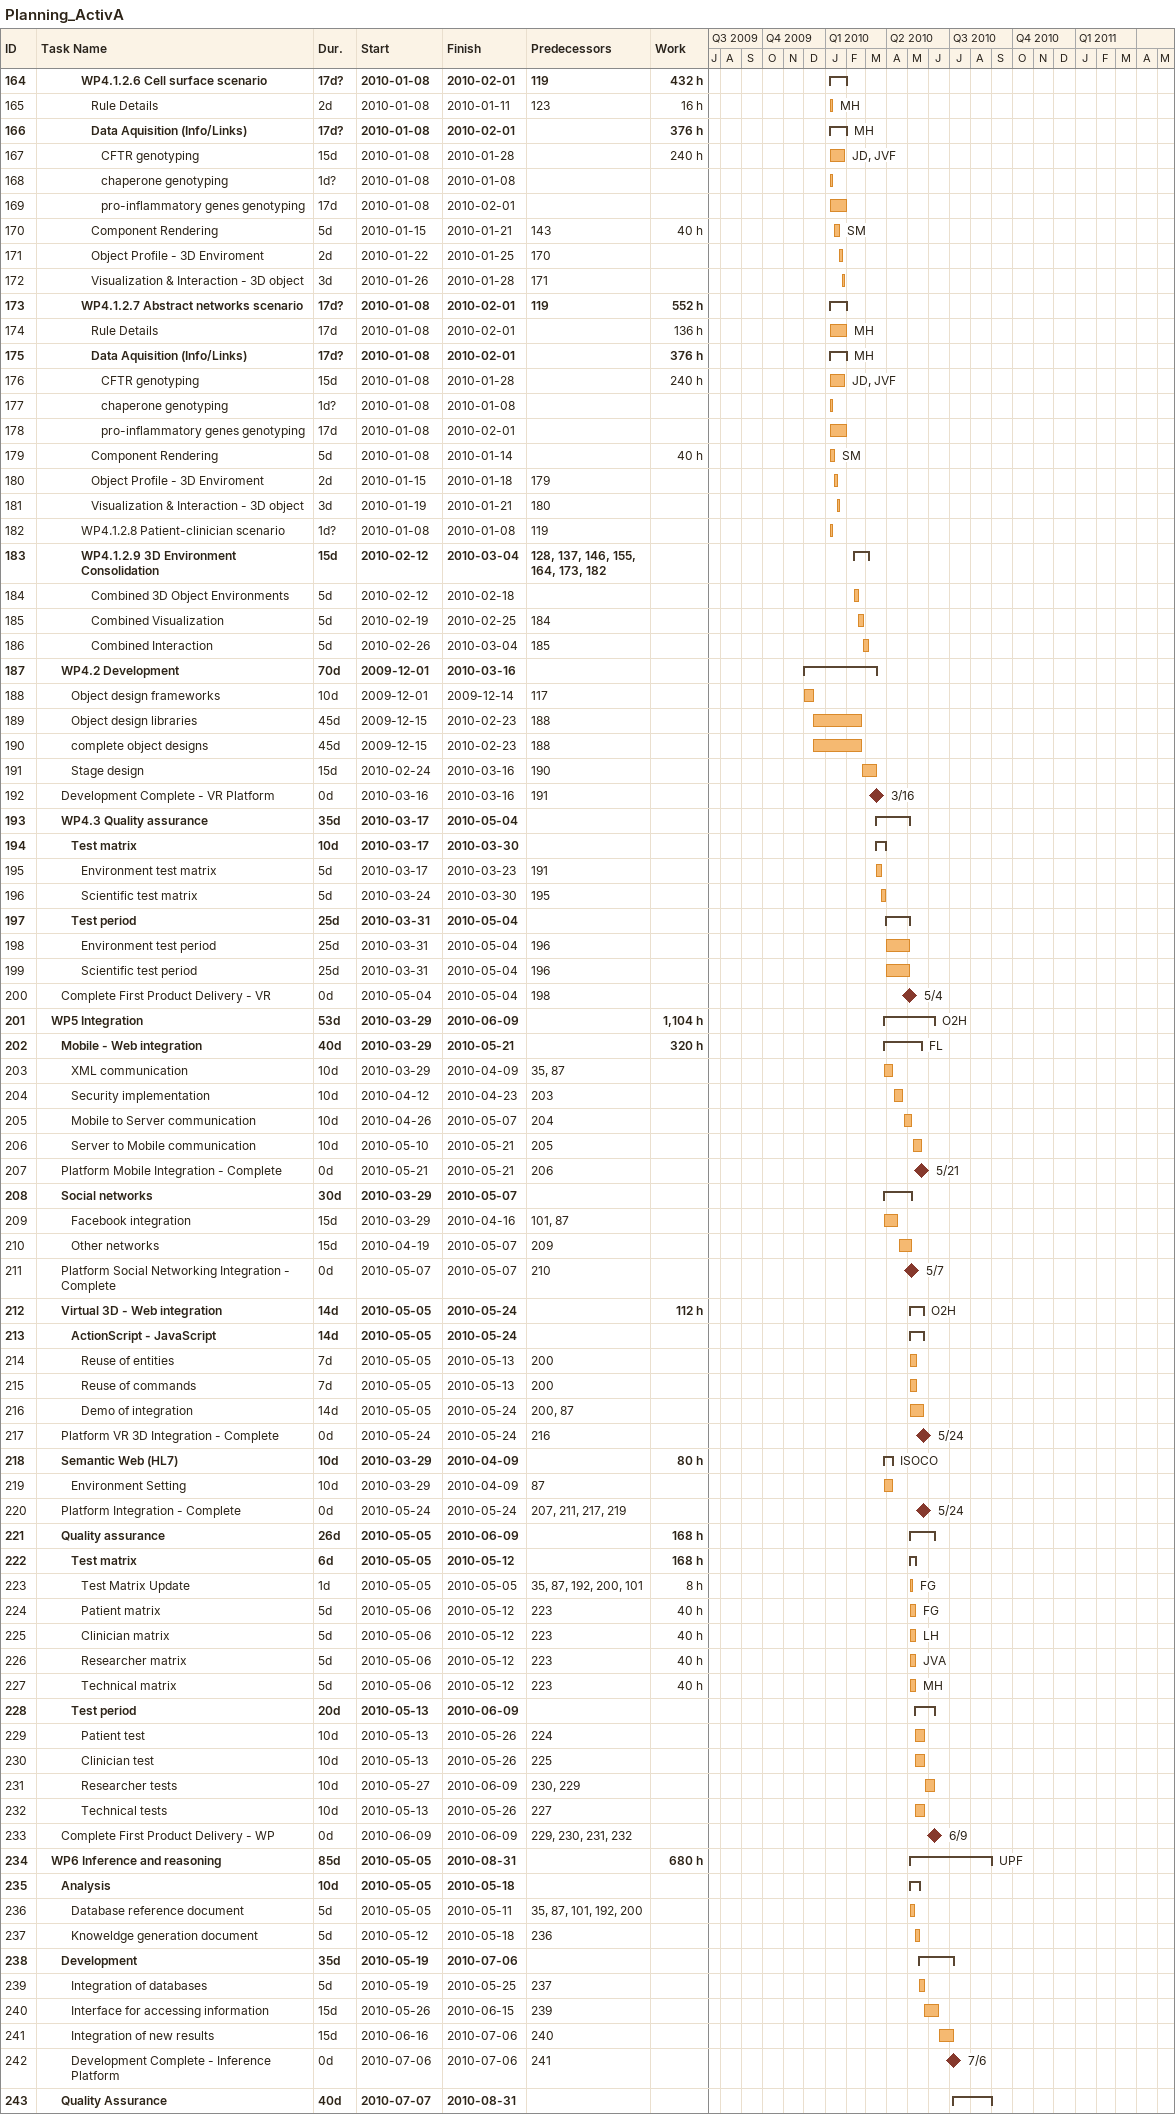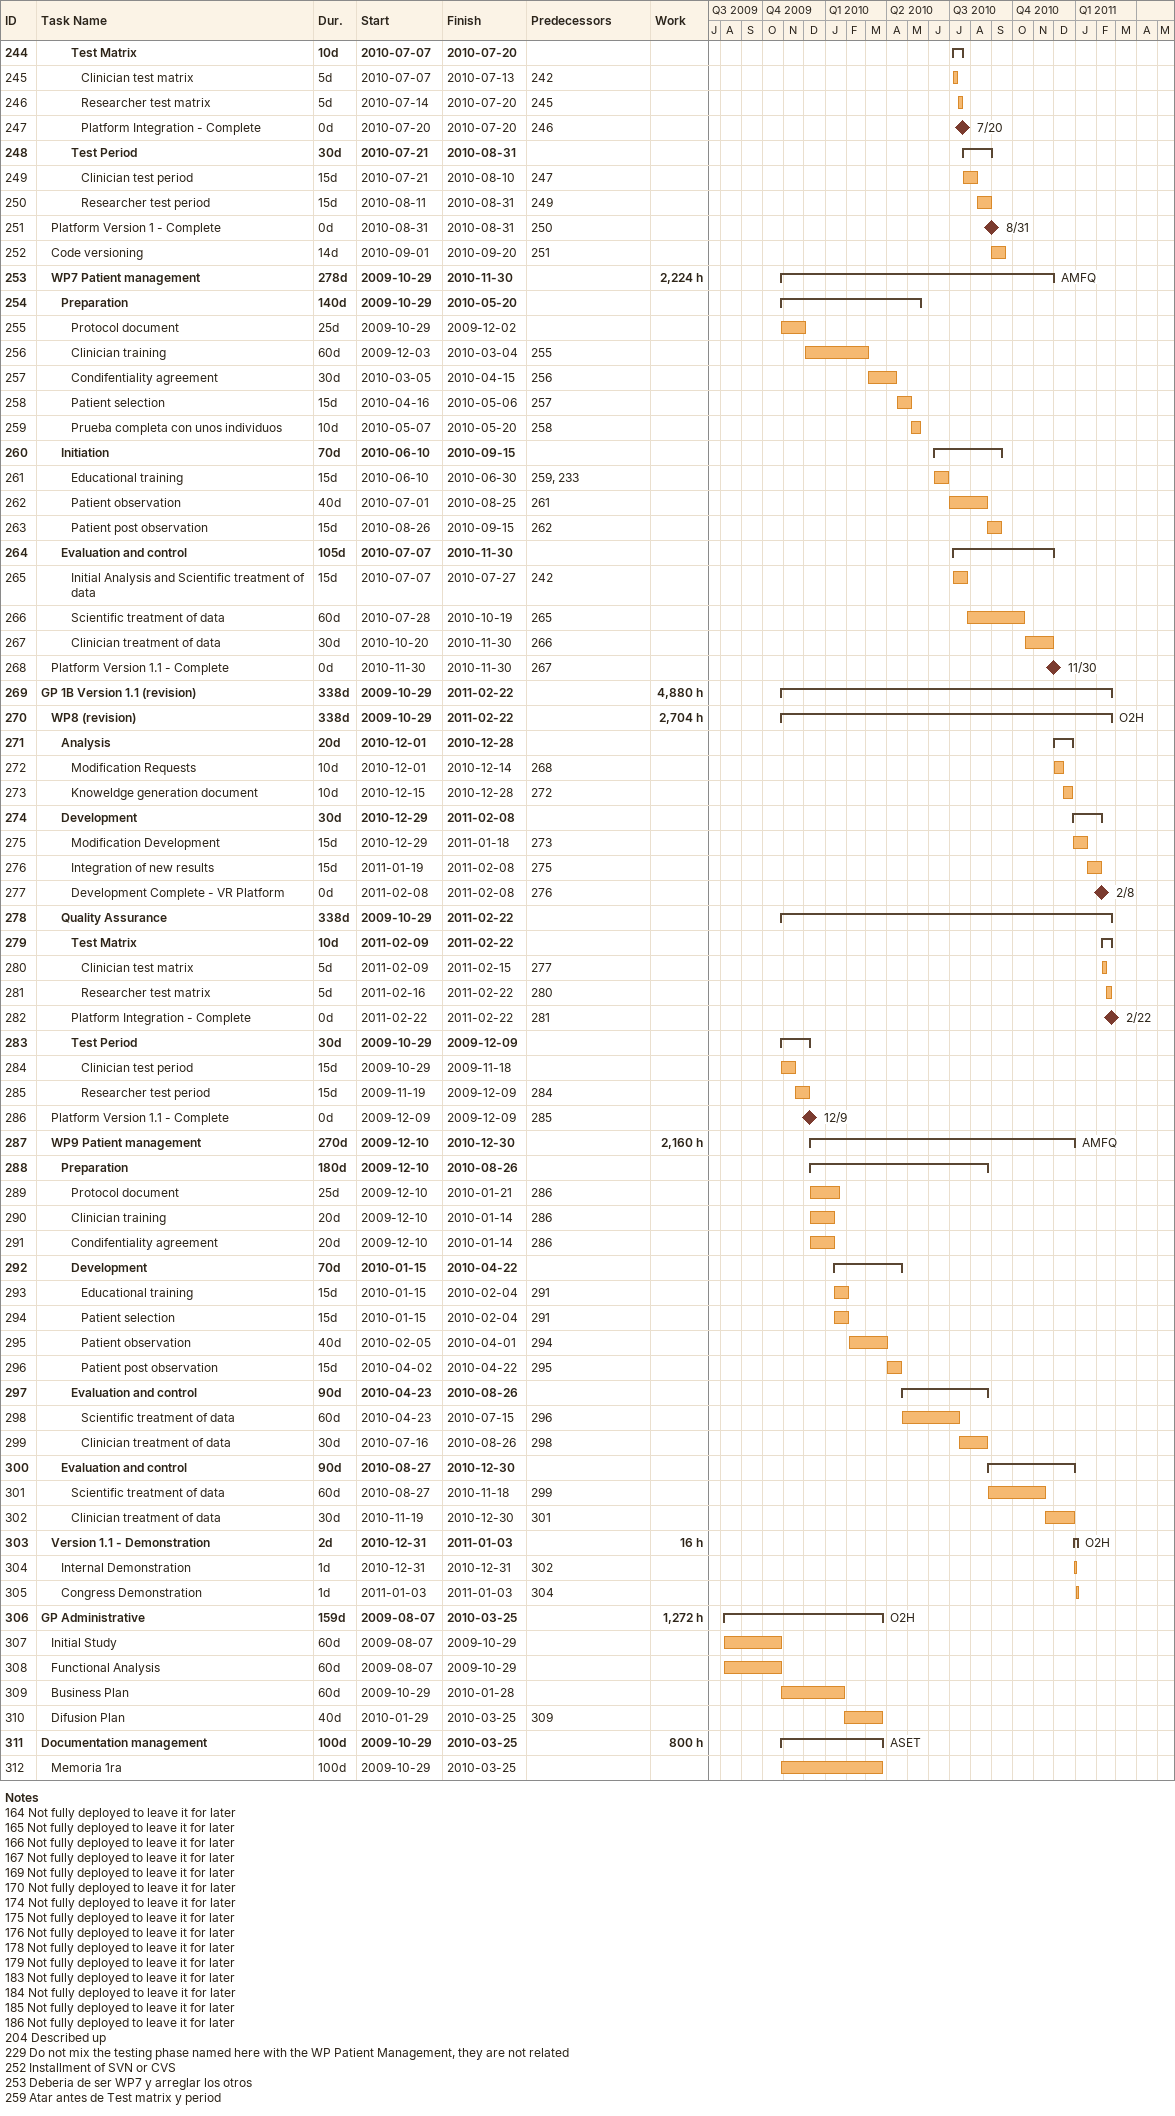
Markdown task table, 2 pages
Planning_ActivA

| ID | Level | Task | Duration | Start | Finish | Predecessors | Resources | Work (h) |
|---|---|---|---|---|---|---|---|---|
| 164 | 5 | **WP4.1.2.6 Cell surface scenario** | 17d? | 2010-01-08 | 2010-02-01 | 119 |  | 432 |
| 165 | 6 | Rule Details | 2d | 2010-01-08 | 2010-01-11 | 123 | MH | 16 |
| 166 | 6 | **Data Aquisition (Info/Links)** | 17d? | 2010-01-08 | 2010-02-01 |  | MH | 376 |
| 167 | 7 | CFTR genotyping | 15d | 2010-01-08 | 2010-01-28 |  | JD, JVF | 240 |
| 168 | 7 | chaperone genotyping | 1d? | 2010-01-08 | 2010-01-08 |  |  |  |
| 169 | 7 | pro-inflammatory genes genotyping | 17d | 2010-01-08 | 2010-02-01 |  |  |  |
| 170 | 6 | Component Rendering | 5d | 2010-01-15 | 2010-01-21 | 143 | SM | 40 |
| 171 | 6 | Object Profile - 3D Enviroment | 2d | 2010-01-22 | 2010-01-25 | 170 |  |  |
| 172 | 6 | Visualization & Interaction - 3D object | 3d | 2010-01-26 | 2010-01-28 | 171 |  |  |
| 173 | 5 | **WP4.1.2.7 Abstract networks scenario** | 17d? | 2010-01-08 | 2010-02-01 | 119 |  | 552 |
| 174 | 6 | Rule Details | 17d | 2010-01-08 | 2010-02-01 |  | MH | 136 |
| 175 | 6 | **Data Aquisition (Info/Links)** | 17d? | 2010-01-08 | 2010-02-01 |  | MH | 376 |
| 176 | 7 | CFTR genotyping | 15d | 2010-01-08 | 2010-01-28 |  | JD, JVF | 240 |
| 177 | 7 | chaperone genotyping | 1d? | 2010-01-08 | 2010-01-08 |  |  |  |
| 178 | 7 | pro-inflammatory genes genotyping | 17d | 2010-01-08 | 2010-02-01 |  |  |  |
| 179 | 6 | Component Rendering | 5d | 2010-01-08 | 2010-01-14 |  | SM | 40 |
| 180 | 6 | Object Profile - 3D Enviroment | 2d | 2010-01-15 | 2010-01-18 | 179 |  |  |
| 181 | 6 | Visualization & Interaction - 3D object | 3d | 2010-01-19 | 2010-01-21 | 180 |  |  |
| 182 | 5 | WP4.1.2.8 Patient-clinician scenario | 1d? | 2010-01-08 | 2010-01-08 | 119 |  |  |
| 183 | 5 | **WP4.1.2.9 3D Environment Consolidation** | 15d | 2010-02-12 | 2010-03-04 | 128, 137, 146, 155, 164, 173, 182 |  |  |
| 184 | 6 | Combined 3D Object Environments | 5d | 2010-02-12 | 2010-02-18 |  |  |  |
| 185 | 6 | Combined Visualization | 5d | 2010-02-19 | 2010-02-25 | 184 |  |  |
| 186 | 6 | Combined Interaction | 5d | 2010-02-26 | 2010-03-04 | 185 |  |  |
| 187 | 3 | **WP4.2 Development** | 70d | 2009-12-01 | 2010-03-16 |  |  |  |
| 188 | 4 | Object design frameworks | 10d | 2009-12-01 | 2009-12-14 | 117 |  |  |
| 189 | 4 | Object design libraries | 45d | 2009-12-15 | 2010-02-23 | 188 |  |  |
| 190 | 4 | complete object designs | 45d | 2009-12-15 | 2010-02-23 | 188 |  |  |
| 191 | 4 | Stage design | 15d | 2010-02-24 | 2010-03-16 | 190 |  |  |
| 192 | 3 | Development Complete - VR Platform | 0d | 2010-03-16 | 2010-03-16 | 191 |  |  |
| 193 | 3 | **WP4.3 Quality assurance** | 35d | 2010-03-17 | 2010-05-04 |  |  |  |
| 194 | 4 | **Test matrix** | 10d | 2010-03-17 | 2010-03-30 |  |  |  |
| 195 | 5 | Environment test matrix | 5d | 2010-03-17 | 2010-03-23 | 191 |  |  |
| 196 | 5 | Scientific test matrix | 5d | 2010-03-24 | 2010-03-30 | 195 |  |  |
| 197 | 4 | **Test period** | 25d | 2010-03-31 | 2010-05-04 |  |  |  |
| 198 | 5 | Environment test period | 25d | 2010-03-31 | 2010-05-04 | 196 |  |  |
| 199 | 5 | Scientific test period | 25d | 2010-03-31 | 2010-05-04 | 196 |  |  |
| 200 | 3 | Complete First Product Delivery - VR | 0d | 2010-05-04 | 2010-05-04 | 198 |  |  |
| 201 | 2 | **WP5 Integration** | 53d | 2010-03-29 | 2010-06-09 |  | O2H | 1104 |
| 202 | 3 | **Mobile - Web integration** | 40d | 2010-03-29 | 2010-05-21 |  | FL | 320 |
| 203 | 4 | XML communication | 10d | 2010-03-29 | 2010-04-09 | 35, 87 |  |  |
| 204 | 4 | Security implementation | 10d | 2010-04-12 | 2010-04-23 | 203 |  |  |
| 205 | 4 | Mobile to Server communication | 10d | 2010-04-26 | 2010-05-07 | 204 |  |  |
| 206 | 4 | Server to Mobile communication | 10d | 2010-05-10 | 2010-05-21 | 205 |  |  |
| 207 | 3 | Platform Mobile Integration - Complete | 0d | 2010-05-21 | 2010-05-21 | 206 |  |  |
| 208 | 3 | **Social networks** | 30d | 2010-03-29 | 2010-05-07 |  |  |  |
| 209 | 4 | Facebook integration | 15d | 2010-03-29 | 2010-04-16 | 101, 87 |  |  |
| 210 | 4 | Other networks | 15d | 2010-04-19 | 2010-05-07 | 209 |  |  |
| 211 | 3 | Platform Social Networking Integration - Complete | 0d | 2010-05-07 | 2010-05-07 | 210 |  |  |
| 212 | 3 | **Virtual 3D - Web integration** | 14d | 2010-05-05 | 2010-05-24 |  | O2H | 112 |
| 213 | 4 | **ActionScript - JavaScript** | 14d | 2010-05-05 | 2010-05-24 |  |  |  |
| 214 | 5 | Reuse of entities | 7d | 2010-05-05 | 2010-05-13 | 200 |  |  |
| 215 | 5 | Reuse of commands | 7d | 2010-05-05 | 2010-05-13 | 200 |  |  |
| 216 | 5 | Demo of integration | 14d | 2010-05-05 | 2010-05-24 | 200, 87 |  |  |
| 217 | 3 | Platform VR 3D Integration - Complete | 0d | 2010-05-24 | 2010-05-24 | 216 |  |  |
| 218 | 3 | **Semantic Web (HL7)** | 10d | 2010-03-29 | 2010-04-09 |  | ISOCO | 80 |
| 219 | 4 | Environment Setting | 10d | 2010-03-29 | 2010-04-09 | 87 |  |  |
| 220 | 3 | Platform Integration - Complete | 0d | 2010-05-24 | 2010-05-24 | 207, 211, 217, 219 |  |  |
| 221 | 3 | **Quality assurance** | 26d | 2010-05-05 | 2010-06-09 |  |  | 168 |
| 222 | 4 | **Test matrix** | 6d | 2010-05-05 | 2010-05-12 |  |  | 168 |
| 223 | 5 | Test Matrix Update | 1d | 2010-05-05 | 2010-05-05 | 35, 87, 192, 200, 101 | FG | 8 |
| 224 | 5 | Patient matrix | 5d | 2010-05-06 | 2010-05-12 | 223 | FG | 40 |
| 225 | 5 | Clinician matrix | 5d | 2010-05-06 | 2010-05-12 | 223 | LH | 40 |
| 226 | 5 | Researcher matrix | 5d | 2010-05-06 | 2010-05-12 | 223 | JVA | 40 |
| 227 | 5 | Technical matrix | 5d | 2010-05-06 | 2010-05-12 | 223 | MH | 40 |
| 228 | 4 | **Test period** | 20d | 2010-05-13 | 2010-06-09 |  |  |  |
| 229 | 5 | Patient test | 10d | 2010-05-13 | 2010-05-26 | 224 |  |  |
| 230 | 5 | Clinician test | 10d | 2010-05-13 | 2010-05-26 | 225 |  |  |
| 231 | 5 | Researcher tests | 10d | 2010-05-27 | 2010-06-09 | 230, 229 |  |  |
| 232 | 5 | Technical tests | 10d | 2010-05-13 | 2010-05-26 | 227 |  |  |
| 233 | 3 | Complete First Product Delivery - WP | 0d | 2010-06-09 | 2010-06-09 | 229, 230, 231, 232 |  |  |
| 234 | 2 | **WP6 Inference and reasoning** | 85d | 2010-05-05 | 2010-08-31 |  | UPF | 680 |
| 235 | 3 | **Analysis** | 10d | 2010-05-05 | 2010-05-18 |  |  |  |
| 236 | 4 | Database reference document | 5d | 2010-05-05 | 2010-05-11 | 35, 87, 101, 192, 200 |  |  |
| 237 | 4 | Knoweldge generation document | 5d | 2010-05-12 | 2010-05-18 | 236 |  |  |
| 238 | 3 | **Development** | 35d | 2010-05-19 | 2010-07-06 |  |  |  |
| 239 | 4 | Integration of databases | 5d | 2010-05-19 | 2010-05-25 | 237 |  |  |
| 240 | 4 | Interface for accessing information | 15d | 2010-05-26 | 2010-06-15 | 239 |  |  |
| 241 | 4 | Integration of new results | 15d | 2010-06-16 | 2010-07-06 | 240 |  |  |
| 242 | 4 | Development Complete - Inference Platform | 0d | 2010-07-06 | 2010-07-06 | 241 |  |  |
| 243 | 3 | **Quality Assurance** | 40d | 2010-07-07 | 2010-08-31 |  |  |  |
| 244 | 4 | **Test Matrix** | 10d | 2010-07-07 | 2010-07-20 |  |  |  |
| 245 | 5 | Clinician test matrix | 5d | 2010-07-07 | 2010-07-13 | 242 |  |  |
| 246 | 5 | Researcher test matrix | 5d | 2010-07-14 | 2010-07-20 | 245 |  |  |
| 247 | 5 | Platform Integration - Complete | 0d | 2010-07-20 | 2010-07-20 | 246 |  |  |
| 248 | 4 | **Test Period** | 30d | 2010-07-21 | 2010-08-31 |  |  |  |
| 249 | 5 | Clinician test period | 15d | 2010-07-21 | 2010-08-10 | 247 |  |  |
| 250 | 5 | Researcher test period | 15d | 2010-08-11 | 2010-08-31 | 249 |  |  |
| 251 | 2 | Platform Version 1 - Complete | 0d | 2010-08-31 | 2010-08-31 | 250 |  |  |
| 252 | 2 | Code versioning | 14d | 2010-09-01 | 2010-09-20 | 251 |  |  |
| 253 | 2 | **WP7 Patient management** | 278d | 2009-10-29 | 2010-11-30 |  | AMFQ | 2224 |
| 254 | 3 | **Preparation** | 140d | 2009-10-29 | 2010-05-20 |  |  |  |
| 255 | 4 | Protocol document | 25d | 2009-10-29 | 2009-12-02 |  |  |  |
| 256 | 4 | Clinician training | 60d | 2009-12-03 | 2010-03-04 | 255 |  |  |
| 257 | 4 | Condifentiality agreement | 30d | 2010-03-05 | 2010-04-15 | 256 |  |  |
| 258 | 4 | Patient selection | 15d | 2010-04-16 | 2010-05-06 | 257 |  |  |
| 259 | 4 | Prueba completa con unos individuos | 10d | 2010-05-07 | 2010-05-20 | 258 |  |  |
| 260 | 3 | **Initiation** | 70d | 2010-06-10 | 2010-09-15 |  |  |  |
| 261 | 4 | Educational training | 15d | 2010-06-10 | 2010-06-30 | 259, 233 |  |  |
| 262 | 4 | Patient observation | 40d | 2010-07-01 | 2010-08-25 | 261 |  |  |
| 263 | 4 | Patient post observation | 15d | 2010-08-26 | 2010-09-15 | 262 |  |  |
| 264 | 3 | **Evaluation and control** | 105d | 2010-07-07 | 2010-11-30 |  |  |  |
| 265 | 4 | Initial Analysis and Scientific treatment of data | 15d | 2010-07-07 | 2010-07-27 | 242 |  |  |
| 266 | 4 | Scientific treatment of data | 60d | 2010-07-28 | 2010-10-19 | 265 |  |  |
| 267 | 4 | Clinician treatment of data | 30d | 2010-10-20 | 2010-11-30 | 266 |  |  |
| 268 | 2 | Platform Version 1.1 - Complete | 0d | 2010-11-30 | 2010-11-30 | 267 |  |  |
| 269 | 1 | **GP 1B Version 1.1 (revision)** | 338d | 2009-10-29 | 2011-02-22 |  |  | 4880 |
| 270 | 2 | **WP8 (revision)** | 338d | 2009-10-29 | 2011-02-22 |  | O2H | 2704 |
| 271 | 3 | **Analysis** | 20d | 2010-12-01 | 2010-12-28 |  |  |  |
| 272 | 4 | Modification Requests | 10d | 2010-12-01 | 2010-12-14 | 268 |  |  |
| 273 | 4 | Knoweldge generation document | 10d | 2010-12-15 | 2010-12-28 | 272 |  |  |
| 274 | 3 | **Development** | 30d | 2010-12-29 | 2011-02-08 |  |  |  |
| 275 | 4 | Modification Development | 15d | 2010-12-29 | 2011-01-18 | 273 |  |  |
| 276 | 4 | Integration of new results | 15d | 2011-01-19 | 2011-02-08 | 275 |  |  |
| 277 | 4 | Development Complete - VR Platform | 0d | 2011-02-08 | 2011-02-08 | 276 |  |  |
| 278 | 3 | **Quality Assurance** | 338d | 2009-10-29 | 2011-02-22 |  |  |  |
| 279 | 4 | **Test Matrix** | 10d | 2011-02-09 | 2011-02-22 |  |  |  |
| 280 | 5 | Clinician test matrix | 5d | 2011-02-09 | 2011-02-15 | 277 |  |  |
| 281 | 5 | Researcher test matrix | 5d | 2011-02-16 | 2011-02-22 | 280 |  |  |
| 282 | 4 | Platform Integration - Complete | 0d | 2011-02-22 | 2011-02-22 | 281 |  |  |
| 283 | 4 | **Test Period** | 30d | 2009-10-29 | 2009-12-09 |  |  |  |
| 284 | 5 | Clinician test period | 15d | 2009-10-29 | 2009-11-18 |  |  |  |
| 285 | 5 | Researcher test period | 15d | 2009-11-19 | 2009-12-09 | 284 |  |  |
| 286 | 2 | Platform Version 1.1 - Complete | 0d | 2009-12-09 | 2009-12-09 | 285 |  |  |
| 287 | 2 | **WP9 Patient management** | 270d | 2009-12-10 | 2010-12-30 |  | AMFQ | 2160 |
| 288 | 3 | **Preparation** | 180d | 2009-12-10 | 2010-08-26 |  |  |  |
| 289 | 4 | Protocol document | 25d | 2009-12-10 | 2010-01-21 | 286 |  |  |
| 290 | 4 | Clinician training | 20d | 2009-12-10 | 2010-01-14 | 286 |  |  |
| 291 | 4 | Condifentiality agreement | 20d | 2009-12-10 | 2010-01-14 | 286 |  |  |
| 292 | 4 | **Development** | 70d | 2010-01-15 | 2010-04-22 |  |  |  |
| 293 | 5 | Educational training | 15d | 2010-01-15 | 2010-02-04 | 291 |  |  |
| 294 | 5 | Patient selection | 15d | 2010-01-15 | 2010-02-04 | 291 |  |  |
| 295 | 5 | Patient observation | 40d | 2010-02-05 | 2010-04-01 | 294 |  |  |
| 296 | 5 | Patient post observation | 15d | 2010-04-02 | 2010-04-22 | 295 |  |  |
| 297 | 4 | **Evaluation and control** | 90d | 2010-04-23 | 2010-08-26 |  |  |  |
| 298 | 5 | Scientific treatment of data | 60d | 2010-04-23 | 2010-07-15 | 296 |  |  |
| 299 | 5 | Clinician treatment of data | 30d | 2010-07-16 | 2010-08-26 | 298 |  |  |
| 300 | 3 | **Evaluation and control** | 90d | 2010-08-27 | 2010-12-30 |  |  |  |
| 301 | 4 | Scientific treatment of data | 60d | 2010-08-27 | 2010-11-18 | 299 |  |  |
| 302 | 4 | Clinician treatment of data | 30d | 2010-11-19 | 2010-12-30 | 301 |  |  |
| 303 | 2 | **Version 1.1 - Demonstration** | 2d | 2010-12-31 | 2011-01-03 |  | O2H | 16 |
| 304 | 3 | Internal Demonstration | 1d | 2010-12-31 | 2010-12-31 | 302 |  |  |
| 305 | 3 | Congress Demonstration | 1d | 2011-01-03 | 2011-01-03 | 304 |  |  |
| 306 | 1 | **GP Administrative** | 159d | 2009-08-07 | 2010-03-25 |  | O2H | 1272 |
| 307 | 2 | Initial Study | 60d | 2009-08-07 | 2009-10-29 |  |  |  |
| 308 | 2 | Functional Analysis | 60d | 2009-08-07 | 2009-10-29 |  |  |  |
| 309 | 2 | Business Plan | 60d | 2009-10-29 | 2010-01-28 |  |  |  |
| 310 | 2 | Difusion Plan | 40d | 2010-01-29 | 2010-03-25 | 309 |  |  |
| 311 | 1 | **Documentation management** | 100d | 2009-10-29 | 2010-03-25 |  | ASET | 800 |
| 312 | 2 | Memoria 1ra | 100d | 2009-10-29 | 2010-03-25 |  |  |  |

Notes
- 164: Not fully deployed to leave it for later
- 165: Not fully deployed to leave it for later
- 166: Not fully deployed to leave it for later
- 167: Not fully deployed to leave it for later
- 169: Not fully deployed to leave it for later
- 170: Not fully deployed to leave it for later
- 174: Not fully deployed to leave it for later
- 175: Not fully deployed to leave it for later
- 176: Not fully deployed to leave it for later
- 178: Not fully deployed to leave it for later
- 179: Not fully deployed to leave it for later
- 183: Not fully deployed to leave it for later
- 184: Not fully deployed to leave it for later
- 185: Not fully deployed to leave it for later
- 186: Not fully deployed to leave it for later
- 204: Described up
- 229: Do not mix the testing phase named here with the WP Patient Management, they are not related
- 252: Installment of SVN or CVS
- 253: Deberia de ser WP7 y arreglar los otros
- 259: Atar antes de Test matrix y period
